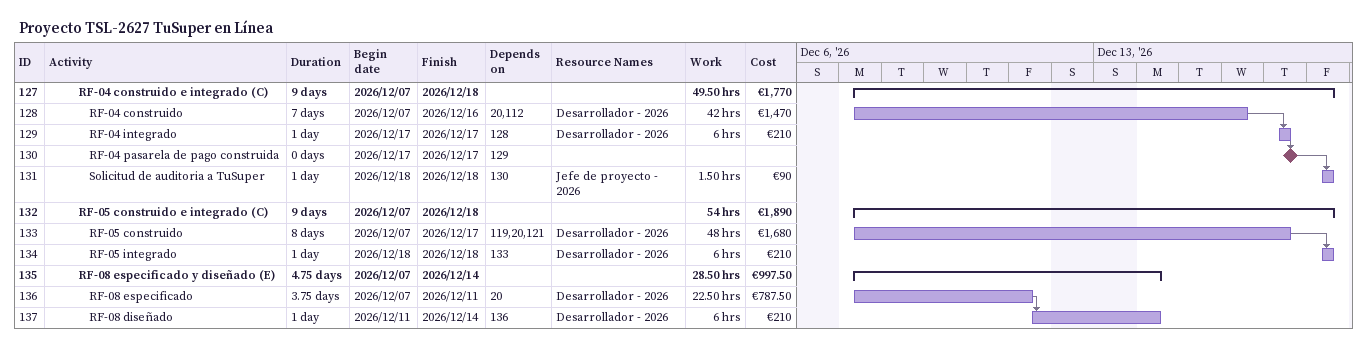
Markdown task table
Proyecto TSL-2627 TuSuper en Línea

| ID | Level | Task | Duration | Start | Finish | Predecessors | Resources | Work (h) | Cost (€) |
|---|---|---|---|---|---|---|---|---|---|
| 127 | 4 | **RF-04 construido e integrado (C)** | 9d | 2026-12-07 | 2026-12-18 |  |  | 49.50 | 1770 |
| 128 | 5 | RF-04 construido | 7d | 2026-12-07 | 2026-12-16 | 20, 112 | Desarrollador - 2026 | 42 | 1470 |
| 129 | 5 | RF-04 integrado | 1d | 2026-12-17 | 2026-12-17 | 128 | Desarrollador - 2026 | 6 | 210 |
| 130 | 5 | RF-04 pasarela de pago construida | 0d | 2026-12-17 | 2026-12-17 | 129 |  |  |  |
| 131 | 5 | Solicitud de auditoria a TuSuper | 1d | 2026-12-18 | 2026-12-18 | 130 | Jefe de proyecto - 2026 | 1.50 | 90 |
| 132 | 4 | **RF-05 construido e integrado (C)** | 9d | 2026-12-07 | 2026-12-18 |  |  | 54 | 1890 |
| 133 | 5 | RF-05 construido | 8d | 2026-12-07 | 2026-12-17 | 119, 20, 121 | Desarrollador - 2026 | 48 | 1680 |
| 134 | 5 | RF-05 integrado | 1d | 2026-12-18 | 2026-12-18 | 133 | Desarrollador - 2026 | 6 | 210 |
| 135 | 4 | **RF-08 especificado y diseñado (E)** | 4.75d | 2026-12-07 | 2026-12-14 |  |  | 28.50 | 997.50 |
| 136 | 5 | RF-08 especificado | 3.75d | 2026-12-07 | 2026-12-11 | 20 | Desarrollador - 2026 | 22.50 | 787.50 |
| 137 | 5 | RF-08 diseñado | 1d | 2026-12-11 | 2026-12-14 | 136 | Desarrollador - 2026 | 6 | 210 |
